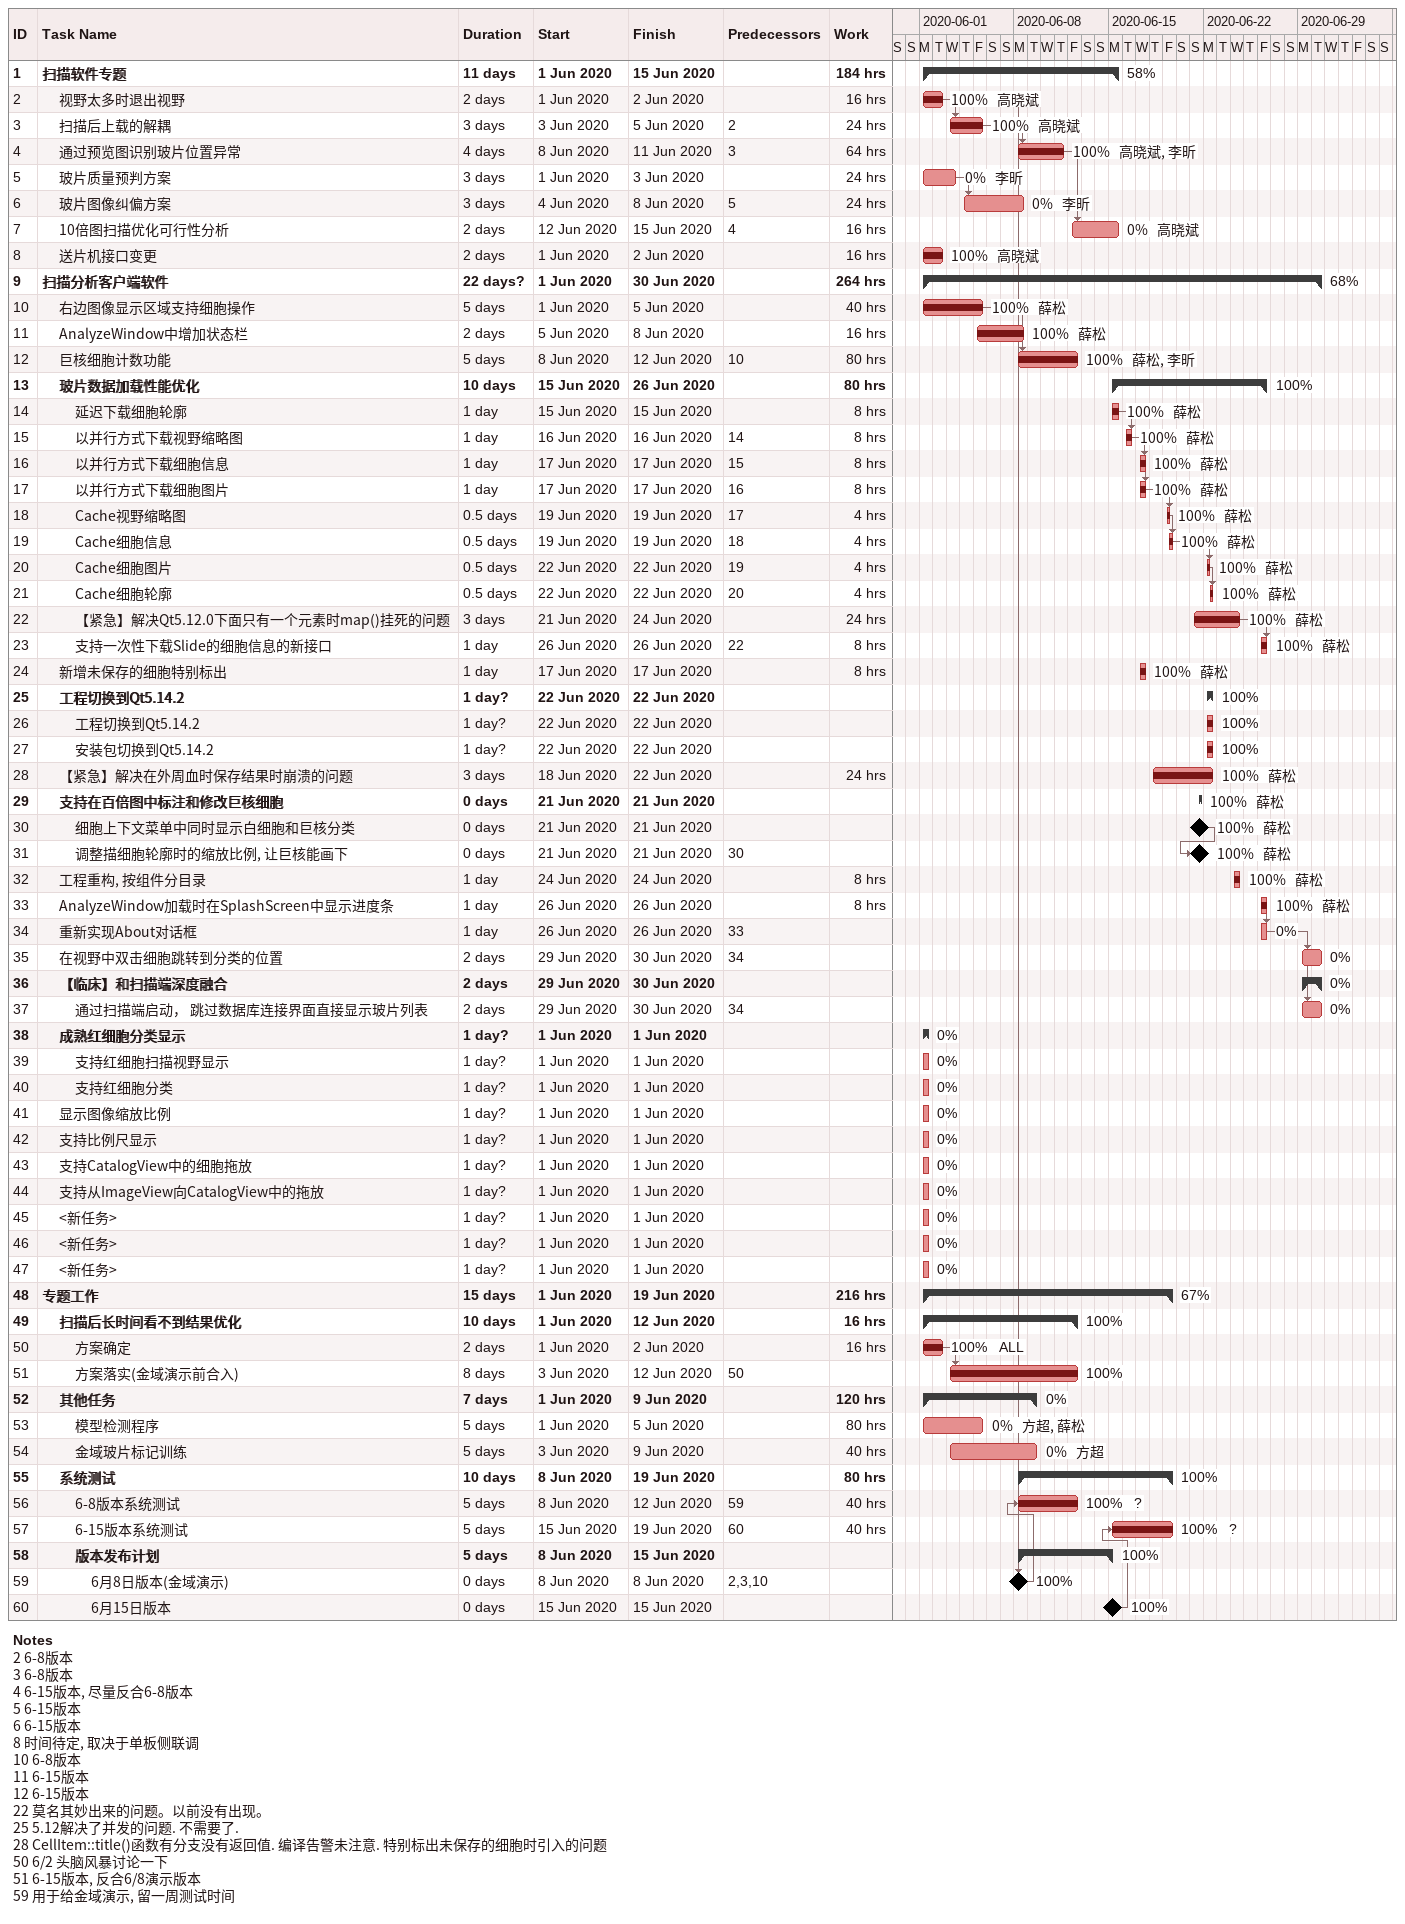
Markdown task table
| ID | Level | Task | Duration | Start | Finish | Predecessors | Resources | % complete | Work (h) |
|---|---|---|---|---|---|---|---|---|---|
| 1 | 1 | **扫描软件专题** | 11d | 2020-06-01 | 2020-06-15 |  |  | 58 | 184 |
| 2 | 2 | 视野太多时退出视野 | 2d | 2020-06-01 | 2020-06-02 |  | 高晓斌 | 100 | 16 |
| 3 | 2 | 扫描后上载的解耦 | 3d | 2020-06-03 | 2020-06-05 | 2 | 高晓斌 | 100 | 24 |
| 4 | 2 | 通过预览图识别玻片位置异常 | 4d | 2020-06-08 | 2020-06-11 | 3 | 高晓斌, 李昕 | 100 | 64 |
| 5 | 2 | 玻片质量预判方案 | 3d | 2020-06-01 | 2020-06-03 |  | 李昕 | 0 | 24 |
| 6 | 2 | 玻片图像纠偏方案 | 3d | 2020-06-04 | 2020-06-08 | 5 | 李昕 | 0 | 24 |
| 7 | 2 | 10倍图扫描优化可行性分析 | 2d | 2020-06-12 | 2020-06-15 | 4 | 高晓斌 | 0 | 16 |
| 8 | 2 | 送片机接口变更 | 2d | 2020-06-01 | 2020-06-02 |  | 高晓斌 | 100 | 16 |
| 9 | 1 | **扫描分析客户端软件** | 22d? | 2020-06-01 | 2020-06-30 |  |  | 68 | 264 |
| 10 | 2 | 右边图像显示区域支持细胞操作 | 5d | 2020-06-01 | 2020-06-05 |  | 薛松 | 100 | 40 |
| 11 | 2 | AnalyzeWindow中增加状态栏 | 2d | 2020-06-05 | 2020-06-08 |  | 薛松 | 100 | 16 |
| 12 | 2 | 巨核细胞计数功能 | 5d | 2020-06-08 | 2020-06-12 | 10 | 薛松, 李昕 | 100 | 80 |
| 13 | 2 | **玻片数据加载性能优化** | 10d | 2020-06-15 | 2020-06-26 |  |  | 100 | 80 |
| 14 | 3 | 延迟下载细胞轮廓 | 1d | 2020-06-15 | 2020-06-15 |  | 薛松 | 100 | 8 |
| 15 | 3 | 以并行方式下载视野缩略图 | 1d | 2020-06-16 | 2020-06-16 | 14 | 薛松 | 100 | 8 |
| 16 | 3 | 以并行方式下载细胞信息 | 1d | 2020-06-17 | 2020-06-17 | 15 | 薛松 | 100 | 8 |
| 17 | 3 | 以并行方式下载细胞图片 | 1d | 2020-06-17 | 2020-06-17 | 16 | 薛松 | 100 | 8 |
| 18 | 3 | Cache视野缩略图 | 0.5d | 2020-06-19 | 2020-06-19 | 17 | 薛松 | 100 | 4 |
| 19 | 3 | Cache细胞信息 | 0.5d | 2020-06-19 | 2020-06-19 | 18 | 薛松 | 100 | 4 |
| 20 | 3 | Cache细胞图片 | 0.5d | 2020-06-22 | 2020-06-22 | 19 | 薛松 | 100 | 4 |
| 21 | 3 | Cache细胞轮廓 | 0.5d | 2020-06-22 | 2020-06-22 | 20 | 薛松 | 100 | 4 |
| 22 | 3 | 【紧急】解决Qt5.12.0下面只有一个元素时map()挂死的问题 | 3d | 2020-06-21 | 2020-06-24 |  | 薛松 | 100 | 24 |
| 23 | 3 | 支持一次性下载Slide的细胞信息的新接口 | 1d | 2020-06-26 | 2020-06-26 | 22 | 薛松 | 100 | 8 |
| 24 | 2 | 新增未保存的细胞特别标出 | 1d | 2020-06-17 | 2020-06-17 |  | 薛松 | 100 | 8 |
| 25 | 2 | **工程切换到Qt5.14.2** | 1d? | 2020-06-22 | 2020-06-22 |  |  | 100 |  |
| 26 | 3 | 工程切换到Qt5.14.2 | 1d? | 2020-06-22 | 2020-06-22 |  |  | 100 |  |
| 27 | 3 | 安装包切换到Qt5.14.2 | 1d? | 2020-06-22 | 2020-06-22 |  |  | 100 |  |
| 28 | 2 | 【紧急】解决在外周血时保存结果时崩溃的问题 | 3d | 2020-06-18 | 2020-06-22 |  | 薛松 | 100 | 24 |
| 29 | 2 | **支持在百倍图中标注和修改巨核细胞** | 0d | 2020-06-21 | 2020-06-21 |  | 薛松 | 100 |  |
| 30 | 3 | 细胞上下文菜单中同时显示白细胞和巨核分类 | 0d | 2020-06-21 | 2020-06-21 |  | 薛松 | 100 |  |
| 31 | 3 | 调整描细胞轮廓时的缩放比例, 让巨核能画下 | 0d | 2020-06-21 | 2020-06-21 | 30 | 薛松 | 100 |  |
| 32 | 2 | 工程重构, 按组件分目录 | 1d | 2020-06-24 | 2020-06-24 |  | 薛松 | 100 | 8 |
| 33 | 2 | AnalyzeWindow加载时在SplashScreen中显示进度条 | 1d | 2020-06-26 | 2020-06-26 |  | 薛松 | 100 | 8 |
| 34 | 2 | 重新实现About对话框 | 1d | 2020-06-26 | 2020-06-26 | 33 |  | 0 |  |
| 35 | 2 | 在视野中双击细胞跳转到分类的位置 | 2d | 2020-06-29 | 2020-06-30 | 34 |  | 0 |  |
| 36 | 2 | **【临床】和扫描端深度融合** | 2d | 2020-06-29 | 2020-06-30 |  |  | 0 |  |
| 37 | 3 | 通过扫描端启动， 跳过数据库连接界面直接显示玻片列表 | 2d | 2020-06-29 | 2020-06-30 | 34 |  | 0 |  |
| 38 | 2 | **成熟红细胞分类显示** | 1d? | 2020-06-01 | 2020-06-01 |  |  | 0 |  |
| 39 | 3 | 支持红细胞扫描视野显示 | 1d? | 2020-06-01 | 2020-06-01 |  |  | 0 |  |
| 40 | 3 | 支持红细胞分类 | 1d? | 2020-06-01 | 2020-06-01 |  |  | 0 |  |
| 41 | 2 | 显示图像缩放比例 | 1d? | 2020-06-01 | 2020-06-01 |  |  | 0 |  |
| 42 | 2 | 支持比例尺显示 | 1d? | 2020-06-01 | 2020-06-01 |  |  | 0 |  |
| 43 | 2 | 支持CatalogView中的细胞拖放 | 1d? | 2020-06-01 | 2020-06-01 |  |  | 0 |  |
| 44 | 2 | 支持从ImageView向CatalogView中的拖放 | 1d? | 2020-06-01 | 2020-06-01 |  |  | 0 |  |
| 45 | 2 | <新任务> | 1d? | 2020-06-01 | 2020-06-01 |  |  | 0 |  |
| 46 | 2 | <新任务> | 1d? | 2020-06-01 | 2020-06-01 |  |  | 0 |  |
| 47 | 2 | <新任务> | 1d? | 2020-06-01 | 2020-06-01 |  |  | 0 |  |
| 48 | 1 | **专题工作** | 15d | 2020-06-01 | 2020-06-19 |  |  | 67 | 216 |
| 49 | 2 | **扫描后长时间看不到结果优化** | 10d | 2020-06-01 | 2020-06-12 |  |  | 100 | 16 |
| 50 | 3 | 方案确定 | 2d | 2020-06-01 | 2020-06-02 |  | ALL | 100 | 16 |
| 51 | 3 | 方案落实(金域演示前合入) | 8d | 2020-06-03 | 2020-06-12 | 50 |  | 100 |  |
| 52 | 2 | **其他任务** | 7d | 2020-06-01 | 2020-06-09 |  |  | 0 | 120 |
| 53 | 3 | 模型检测程序 | 5d | 2020-06-01 | 2020-06-05 |  | 方超, 薛松 | 0 | 80 |
| 54 | 3 | 金域玻片标记训练 | 5d | 2020-06-03 | 2020-06-09 |  | 方超 | 0 | 40 |
| 55 | 2 | **系统测试** | 10d | 2020-06-08 | 2020-06-19 |  |  | 100 | 80 |
| 56 | 3 | 6-8版本系统测试 | 5d | 2020-06-08 | 2020-06-12 | 59 | ? | 100 | 40 |
| 57 | 3 | 6-15版本系统测试 | 5d | 2020-06-15 | 2020-06-19 | 60 | ? | 100 | 40 |
| 58 | 3 | **版本发布计划** | 5d | 2020-06-08 | 2020-06-15 |  |  | 100 |  |
| 59 | 4 | 6月8日版本(金域演示) | 0d | 2020-06-08 | 2020-06-08 | 2, 3, 10 |  | 100 |  |
| 60 | 4 | 6月15日版本 | 0d | 2020-06-15 | 2020-06-15 |  |  | 100 |  |

Notes
- 2: 6-8版本
- 3: 6-8版本
- 4: 6-15版本, 尽量反合6-8版本
- 5: 6-15版本
- 6: 6-15版本
- 8: 时间待定, 取决于单板侧联调
- 10: 6-8版本
- 11: 6-15版本
- 12: 6-15版本
- 22: 莫名其妙出来的问题。 以前没有出现。
- 25: 5.12解决了并发的问题. 不需要了.
- 28: CellItem::title()函数有分支没有返回值. 编译告警未注意. 特别标出未保存的细胞时引入的问题
- 50: 6/2 头脑风暴讨论一下
- 51: 6-15版本, 反合6/8演示版本
- 59: 用于给金域演示, 留一周测试时间
